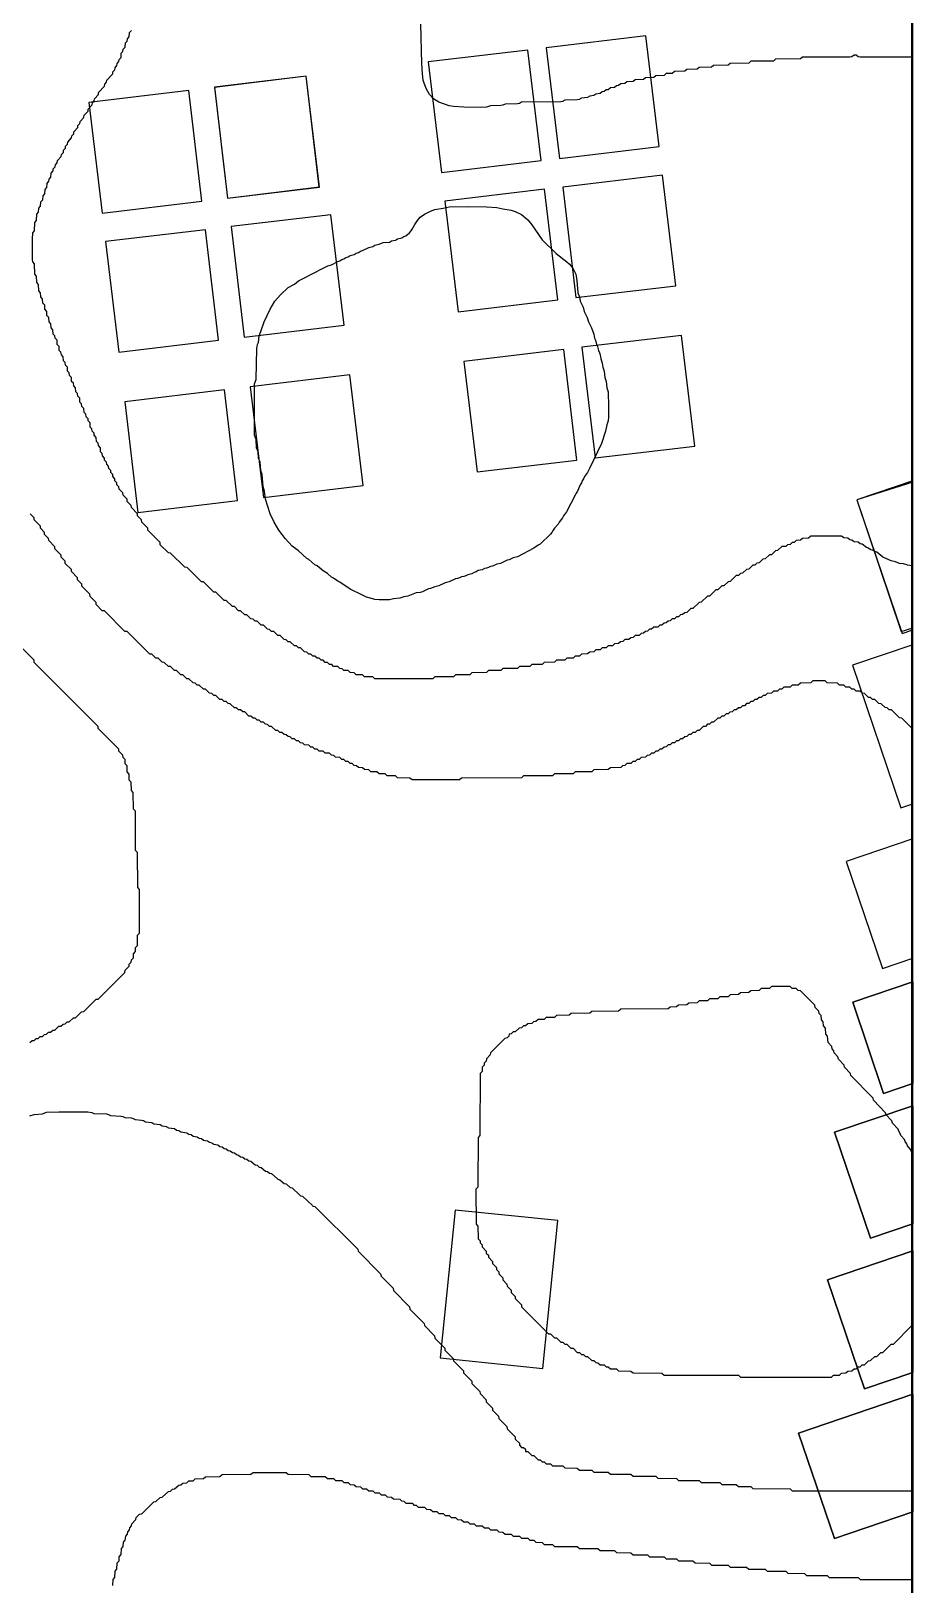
# Model space of a CAD drawing. Header units: millimetres. Extents: x 0 to 1200, y 0 to 1080.
# Drawn here: x 986.5 to 1200, y 311.4 to 687.6 of the extents above; entities that cross this region are included whole.
import ezdxf

# ---------------------------------------------------------------- set-up
doc = ezdxf.new("R2010")
doc.units = ezdxf.units.MM
for name, color, linetype in [('BLDG_BOX_CAMPUS', 5, 'Continuous'), ('BLDG_BOX_RASTER', 1, 'Continuous'), ('BLDG_FOOTPRINT_CAMPUS', 8, 'Continuous'), ('BLDG_FOOTPRINT_RASTER', 12, 'Continuous'), ('CONTOUR_44', 5, 'Continuous'), ('CONTOUR_45', 5, 'Continuous'), ('CONTOUR_46', 150, 'Continuous'), ('CONTOUR_47', 150, 'Continuous'), ('CONTOUR_48', 130, 'Continuous'), ('CONTOUR_49', 90, 'Continuous'), ('CONTOUR_50', 90, 'Continuous'), ('CONTOUR_51', 3, 'Continuous'), ('CONTOUR_52', 60, 'Continuous'), ('CONTOUR_53', 50, 'Continuous'), ('CONTOUR_54', 40, 'Continuous'), ('CONTOUR_55', 40, 'Continuous'), ('MODEL_BOUNDARY', 7, 'Continuous')]:
    doc.layers.add(name, color=color, linetype=linetype)

msp = doc.modelspace()

# ---------------------------------------------------------------- linework, layer by layer
at = {"layer": 'BLDG_BOX_CAMPUS'}
msp.add_polyline3d([(1089.2, 402.19, 109.62), (1085.56, 366.38, 107.9), (1110.43, 363.85, 109.25), (1114.07, 399.67, 110.1), (1089.2, 402.19, 109.62)], close=True, dxfattribs=at)
at = {"layer": 'BLDG_BOX_RASTER'}
for points in [[(1138.56, 659.66, 104.13), (1135.36, 686.43, 103.76), (1111.21, 683.55, 103.84), (1114.41, 656.77, 104.03), (1138.56, 659.66, 104.13)], [(1106.81, 683.03, 103.86), (1082.66, 680.15, 103.99), (1085.86, 653.37, 104.04), (1110.01, 656.25, 104.02), (1106.81, 683.03, 103.86)], [(1056.31, 649.84, 104.36), (1053.11, 676.67, 104.63), (1030.91, 674.02, 105.21), (1034.11, 647.19, 104.85), (1056.31, 649.84, 104.36)], [(1003.73, 643.57, 105.66), (1027.88, 646.45, 105.01), (1024.69, 673.23, 105.38), (1000.54, 670.35, 106.02), (1003.73, 643.57, 105.66)], [(1139.38, 652.74, 104.18), (1115.23, 649.86, 104.04), (1118.43, 623.08, 103.99), (1142.58, 625.96, 104.37), (1139.38, 652.74, 104.18)], [(1089.88, 619.67, 103.86), (1114.03, 622.55, 103.97), (1110.83, 649.33, 104.02), (1086.68, 646.45, 104), (1089.88, 619.67, 103.86)], [(1004.56, 636.65, 105.6), (1007.75, 609.87, 105.53), (1031.9, 612.76, 104.49), (1028.71, 639.53, 104.91), (1004.56, 636.65, 105.6)], [(1034.94, 640.28, 104.73), (1038.13, 613.5, 104.18), (1062.28, 616.38, 103.9), (1059.09, 643.16, 104.22), (1034.94, 640.28, 104.73)], [(1119.86, 611.05, 103.98), (1123.06, 584.28, 104), (1147.21, 587.16, 104.86), (1144.01, 613.94, 104.46), (1119.86, 611.05, 103.98)], [(1091.31, 607.65, 103.75), (1094.51, 580.87, 103.81), (1118.66, 583.75, 103.98), (1115.46, 610.53, 103.95), (1091.31, 607.65, 103.75)], [(1042.76, 574.7, 104), (1066.91, 577.58, 103.85), (1063.72, 604.36, 103.81), (1039.57, 601.48, 104.04), (1042.76, 574.7, 104)], [(1033.34, 600.73, 104.4), (1009.19, 597.85, 105.58), (1012.38, 571.07, 105.98), (1036.53, 573.95, 104.53), (1033.34, 600.73, 104.4)], [(1186.41, 574.1, 105.83), (1197.36, 541.77, 107), (1200, 542.67, 106.93), (1200, 578.71, 105.88), (1186.41, 574.1, 105.83)], [(1185.38, 534.07, 107.6), (1197.08, 499.54, 108.32), (1200, 500.53, 108.26), (1200, 539.02, 107.13), (1185.38, 534.07, 107.6)], [(1183.88, 486.57, 108.77), (1192.66, 460.65, 109.42), (1200, 463.13, 109.29), (1200, 492.03, 108.45), (1183.88, 486.57, 108.77)], [(1192.91, 430.4, 109.96), (1200, 432.8, 109.87), (1200, 457.45, 109.43), (1185.42, 452.51, 109.73), (1192.91, 430.4, 109.96)], [(1181.01, 421.02, 110.07), (1189.71, 395.35, 110.06), (1200, 398.84, 110.02), (1200, 427.45, 109.93), (1181.01, 421.02, 110.07)], [(1188.29, 358.91, 109.58), (1200, 362.88, 109.51), (1200, 392.28, 110.02), (1179.36, 385.29, 110.08), (1188.29, 358.91, 109.58)], [(1200, 357.57, 109.23), (1172.33, 348.2, 108.96), (1180.98, 322.66, 106.87), (1200, 329.1, 107.5), (1200, 357.57, 109.23)]]:
    msp.add_polyline3d(points, close=True, dxfattribs=at)
at = {"layer": 'BLDG_FOOTPRINT_CAMPUS'}
msp.add_polyline3d([(1089.2, 402.19, 109.62), (1085.56, 366.38, 107.9), (1110.43, 363.85, 109.25), (1114.07, 399.67, 110.1), (1089.2, 402.19, 109.62)], close=True, dxfattribs=at)
at = {"layer": 'BLDG_FOOTPRINT_RASTER'}
for points in [[(1111.21, 683.55, 103.84), (1114.41, 656.77, 104.03), (1138.56, 659.66, 104.13), (1135.36, 686.43, 103.76), (1111.21, 683.55, 103.84)], [(1082.66, 680.15, 103.99), (1085.86, 653.37, 104.04), (1110.01, 656.25, 104.02), (1106.81, 683.03, 103.86), (1082.66, 680.15, 103.99)], [(1030.92, 673.97, 105.21), (1034.11, 647.19, 104.85), (1056.3, 649.89, 104.36), (1053.11, 676.67, 104.63), (1030.92, 673.97, 105.21)], [(1000.54, 670.35, 106.02), (1003.73, 643.57, 105.66), (1027.88, 646.45, 105.01), (1024.69, 673.23, 105.38), (1000.54, 670.35, 106.02)], [(1115.23, 649.86, 104.04), (1118.43, 623.08, 103.99), (1142.58, 625.96, 104.37), (1139.38, 652.74, 104.18), (1115.23, 649.86, 104.04)], [(1086.68, 646.45, 104), (1089.88, 619.67, 103.86), (1114.03, 622.55, 103.97), (1110.83, 649.33, 104.02), (1086.68, 646.45, 104)], [(1004.56, 636.65, 105.6), (1007.75, 609.87, 105.53), (1031.9, 612.76, 104.49), (1028.71, 639.53, 104.91), (1004.56, 636.65, 105.6)], [(1034.94, 640.28, 104.73), (1038.13, 613.5, 104.18), (1062.28, 616.38, 103.9), (1059.09, 643.16, 104.22), (1034.94, 640.28, 104.73)], [(1119.86, 611.05, 103.98), (1123.06, 584.28, 104), (1147.21, 587.16, 104.86), (1144.01, 613.94, 104.46), (1119.86, 611.05, 103.98)], [(1091.31, 607.65, 103.75), (1094.51, 580.87, 103.81), (1118.66, 583.75, 103.98), (1115.46, 610.53, 103.95), (1091.31, 607.65, 103.75)], [(1039.57, 601.48, 104.04), (1042.76, 574.7, 104), (1066.91, 577.58, 103.85), (1063.72, 604.36, 103.81), (1039.57, 601.48, 104.04)], [(1009.19, 597.85, 105.58), (1012.38, 571.07, 105.98), (1036.53, 573.95, 104.53), (1033.34, 600.73, 104.4), (1009.19, 597.85, 105.58)], [(1200, 578.39, 105.88), (1186.41, 574.1, 105.83), (1197.19, 542.27, 106.97), (1200, 543.16, 106.9), (1200, 578.39, 105.88)], [(1200, 539.02, 107.13), (1185.38, 534.07, 107.6), (1197.08, 499.54, 108.32), (1200, 500.53, 108.26), (1200, 539.02, 107.13)], [(1200, 492.03, 108.45), (1183.88, 486.57, 108.77), (1192.66, 460.65, 109.42), (1200, 463.13, 109.29), (1200, 492.03, 108.45)], [(1185.42, 452.51, 109.73), (1200, 457.45, 109.43), (1200, 432.8, 109.87), (1192.91, 430.4, 109.96), (1185.42, 452.51, 109.73)], [(1181.01, 421.02, 110.07), (1200, 427.45, 109.93), (1200, 398.84, 110.02), (1189.71, 395.35, 110.06), (1181.01, 421.02, 110.07)], [(1179.36, 385.29, 110.08), (1200, 392.28, 110.02), (1200, 362.88, 109.51), (1188.29, 358.91, 109.58), (1179.36, 385.29, 110.08)], [(1172.33, 348.2, 108.96), (1200, 357.57, 109.23), (1200, 329.1, 107.5), (1180.98, 322.66, 106.87), (1172.33, 348.2, 108.96)]]:
    msp.add_polyline3d(points, close=True, dxfattribs=at)
at = {"layer": 'CONTOUR_44'}
msp.add_polyline3d([(0.25, 0.25, 88), (1199.75, 0.25, 88), (1199.75, 1079.75, 88), (0.25, 1079.75, 88), (0.25, 0.25, 88)], close=True, dxfattribs=at)
at = {"layer": 'CONTOUR_45'}
msp.add_polyline3d([(0.25, 0.25, 90), (1199.75, 0.25, 90), (1199.75, 1079.75, 90), (0.25, 1079.75, 90), (0.25, 0.25, 90)], close=True, dxfattribs=at)
at = {"layer": 'CONTOUR_46'}
msp.add_polyline3d([(0.25, 0.25, 92), (1199.75, 0.25, 92), (1199.75, 1079.75, 92), (0.25, 1079.75, 92)], dxfattribs=at)
at = {"layer": 'CONTOUR_47'}
msp.add_polyline3d([(0.25, 0.25, 94), (1199.75, 0.25, 94), (1199.75, 1079.75, 94), (0.25, 1079.75, 94)], dxfattribs=at)
at = {"layer": 'CONTOUR_48'}
msp.add_polyline3d([(0.25, 0.25, 96), (1199.75, 0.25, 96), (1199.75, 1079.75, 96), (0.25, 1079.75, 96)], dxfattribs=at)
at = {"layer": 'CONTOUR_49'}
msp.add_polyline3d([(0.25, 0.25, 98), (1199.75, 0.25, 98), (1199.75, 980.59, 98)], dxfattribs=at)
at = {"layer": 'CONTOUR_50'}
msp.add_polyline3d([(0.25, 0.25, 100), (1199.75, 0.25, 100), (1199.75, 800.82, 100)], dxfattribs=at)
at = {"layer": 'CONTOUR_51'}
msp.add_polyline3d([(1199.75, 271.19, 102), (1199.75, 737.39, 102)], dxfattribs=at)
at = {"layer": 'CONTOUR_52'}
msp.add_polyline3d([(1199.75, 293.23, 104), (1199.75, 681.31, 104), (1187.25, 681.33, 104), (1186.75, 681.36, 104), (1186.25, 681.8, 104), (1185.75, 681.8, 104), (1185.25, 681.36, 104), (1184.75, 681.33, 104), (1173.25, 681.3, 104), (1172.75, 680.86, 104), (1166.75, 680.8, 104), (1166.25, 680.36, 104), (1160.75, 680.3, 104), (1160.25, 679.87, 104), (1155.75, 679.8, 104), (1155.25, 679.37, 104), (1151.75, 679.31, 104), (1151.25, 678.87, 104), (1148.25, 678.81, 104), (1147.75, 678.38, 104), (1145.25, 678.31, 104), (1144.75, 677.88, 104), (1142.25, 677.81, 104), (1141.75, 677.38, 104), (1140.25, 677.32, 104), (1139.75, 676.89, 104), (1137.75, 676.82, 104), (1137.25, 676.4, 104), (1135.25, 676.32, 104), (1134.75, 675.9, 104), (1132.75, 675.82, 104), (1132.25, 675.4, 104), (1130.75, 675.33, 104), (1130.25, 674.91, 104), (1129.25, 674.84, 104), (1128.75, 674.41, 104), (1128.25, 674.35, 104), (1127.75, 673.94, 104), (1126.75, 673.85, 104), (1126.25, 673.43, 104), (1125.75, 673.37, 104), (1125.25, 672.96, 104), (1124.75, 672.88, 104), (1124.25, 672.49, 104), (1123.25, 672.38, 104), (1122.75, 671.99, 104), (1121.75, 671.88, 104), (1121.25, 671.52, 104), (1119.75, 671.39, 104), (1119.46, 671.25, 104), (1119.25, 671.04, 104), (1118.75, 670.96, 104), (1115.75, 670.89, 104), (1115.45, 670.75, 104), (1115.25, 670.55, 104), (1114.75, 670.47, 104), (1105.25, 670.41, 104), (1104.75, 670.11, 104), (1104.25, 670.02, 104), (1101.25, 669.95, 104), (1100.75, 669.69, 104), (1100.25, 669.58, 104), (1097.75, 669.5, 104), (1096.75, 669.17, 104), (1095.25, 669.13, 104), (1091.25, 669.22, 104), (1088.75, 669.39, 104), (1087.75, 669.55, 104), (1085.25, 670.43, 104), (1083.94, 671.25, 104), (1083.01, 672.25, 104), (1082.15, 673.75, 104), (1081.58, 675.25, 104), (1081.47, 675.75, 104), (1081.29, 677.25, 104), (1081.15, 679.75, 104), (1080.9, 689.25, 104)], dxfattribs=at)
msp.add_polyline3d([(1069.25, 550.13, 104), (1067.75, 550.6, 104), (1066.75, 551.03, 104), (1063.75, 552.52, 104), (1061.25, 554.19, 104), (1060.75, 554.44, 104), (1059.75, 555.18, 104), (1059.25, 555.44, 104), (1058.25, 556.29, 104), (1057.25, 556.91, 104), (1055.75, 558.15, 104), (1055.25, 558.41, 104), (1053.75, 559.66, 104), (1053.25, 559.93, 104), (1051.25, 561.78, 104), (1050.25, 562.47, 104), (1049.75, 562.92, 104), (1048, 564.75, 104), (1047.34, 565.75, 104), (1046.5, 566.75, 104), (1045.4, 568.75, 104), (1044.42, 570.75, 104), (1043.25, 574.25, 104), (1043.05, 576.25, 104), (1042.69, 577.25, 104), (1042.5, 580.25, 104), (1042.12, 581.25, 104), (1041.99, 583.25, 104), (1041.61, 584.25, 104), (1041.49, 585.75, 104), (1041.12, 586.75, 104), (1041, 588.75, 104), (1040.63, 589.75, 104), (1040.57, 590.75, 104), (1040.57, 601.25, 104), (1040.63, 602.25, 104), (1040.99, 603.25, 104), (1041.17, 610.75, 104), (1041.36, 611.75, 104), (1041.58, 612.25, 104), (1041.76, 613.75, 104), (1042.92, 617.25, 104), (1044.41, 620.25, 104), (1045.54, 622.25, 104), (1046.91, 623.75, 104), (1048.75, 625.5, 104), (1050.25, 626.36, 104), (1051.25, 627.11, 104), (1052.25, 627.67, 104), (1057.25, 630.24, 104), (1058.32, 630.75, 104), (1059.25, 630.99, 104), (1060.75, 631.79, 104), (1061.25, 631.97, 104), (1061.75, 632.29, 104), (1062.25, 632.46, 104), (1062.75, 632.78, 104), (1063.25, 632.96, 104), (1063.75, 633.25, 104), (1064.75, 633.5, 104), (1065.25, 633.82, 104), (1065.75, 633.98, 104), (1066.25, 634.3, 104), (1066.75, 634.47, 104), (1068.25, 635.24, 104), (1069.25, 635.48, 104), (1069.75, 635.75, 104), (1070.75, 635.99, 104), (1071.75, 636.4, 104), (1073.25, 636.53, 104), (1073.75, 636.82, 104), (1074.75, 637.02, 104), (1075.25, 637.32, 104), (1076.25, 637.53, 104), (1076.75, 637.87, 104), (1077.25, 638.02, 104), (1078.11, 638.75, 104), (1078.56, 639.25, 104), (1078.75, 639.68, 104), (1079.42, 640.75, 104), (1080.09, 641.75, 104), (1080.75, 642.56, 104), (1081.75, 643.26, 104), (1083.25, 644.01, 104), (1084.25, 644.4, 104), (1086.25, 644.71, 104), (1087.75, 645.04, 104), (1092.25, 645.15, 104), (1096.75, 645.09, 104), (1099.25, 644.93, 104), (1100.75, 644.6, 104), (1102.75, 644.27, 104), (1103.75, 643.97, 104), (1105.25, 643.22, 104), (1106.75, 641.95, 104), (1107.75, 640.72, 104), (1110.25, 637.11, 104), (1113.6, 633.75, 104), (1116.24, 631.75, 104), (1116.79, 631.25, 104), (1117.64, 630.25, 104), (1118.37, 628.75, 104), (1118.65, 627.25, 104), (1118.92, 624.25, 104), (1119.3, 623.25, 104), (1119.45, 622.25, 104), (1120.17, 620.75, 104), (1120.44, 619.75, 104), (1121.17, 618.25, 104), (1121.44, 617.25, 104), (1122.18, 615.75, 104), (1122.79, 614.25, 104), (1122.94, 613.25, 104), (1123.19, 612.75, 104), (1123.43, 611.75, 104), (1123.68, 611.25, 104), (1123.92, 610.25, 104), (1124.16, 609.75, 104), (1124.31, 609.25, 104), (1124.44, 608.25, 104), (1124.81, 607.25, 104), (1124.93, 606.25, 104), (1125.29, 605.25, 104), (1125.44, 603.75, 104), (1125.78, 602.75, 104), (1125.92, 601.25, 104), (1126.24, 600.25, 104), (1126.34, 596.75, 104), (1126.3, 594.25, 104), (1126.21, 593.25, 104), (1125.89, 592.25, 104), (1125.61, 590.75, 104), (1125.39, 590.25, 104), (1125.29, 589.75, 104), (1124.9, 588.75, 104), (1124.63, 587.75, 104), (1121.73, 581.75, 104), (1121.21, 580.75, 104), (1120.46, 579.75, 104), (1120.28, 579.25, 104), (1119.95, 578.75, 104), (1119.77, 578.25, 104), (1119.45, 577.75, 104), (1118.76, 576.25, 104), (1118.44, 575.75, 104), (1118.25, 575.25, 104), (1116.17, 571.25, 104), (1115.41, 570.25, 104), (1115.17, 569.75, 104), (1114.39, 568.75, 104), (1114.15, 568.25, 104), (1113.25, 567.23, 104), (1112.88, 566.75, 104), (1112.61, 566.25, 104), (1112.25, 565.84, 104), (1109.75, 563.41, 104), (1109.25, 563.15, 104), (1108.25, 562.39, 104), (1104.25, 560.32, 104), (1103.25, 560.05, 104), (1102.25, 559.6, 104), (1101.75, 559.52, 104), (1100.19, 558.75, 104), (1099.25, 558.52, 104), (1098.25, 558.08, 104), (1097.75, 558.01, 104), (1097.25, 557.73, 104), (1096.75, 557.57, 104), (1096.25, 557.5, 104), (1095.75, 557.22, 104), (1094.75, 556.99, 104), (1094.25, 556.69, 104), (1093.75, 556.53, 104), (1093.25, 556.25, 104), (1092.25, 556.01, 104), (1091.75, 555.73, 104), (1091.25, 555.57, 104), (1090.75, 555.5, 104), (1090.25, 555.23, 104), (1089.75, 555.07, 104), (1089.25, 555, 104), (1087.75, 554.27, 104), (1086.75, 554.02, 104), (1085.25, 553.3, 104), (1084.25, 553.05, 104), (1083.25, 552.64, 104), (1082.75, 552.55, 104), (1081.25, 551.87, 104), (1080.75, 551.72, 104), (1079.75, 551.58, 104), (1077.75, 550.79, 104), (1076.75, 550.65, 104), (1075.75, 550.33, 104), (1074.25, 550.18, 104), (1073.25, 549.92, 104), (1070.75, 549.89, 104), (1069.75, 550, 104), (1069.25, 550.13, 104)], close=True, dxfattribs=at)
at = {"layer": 'CONTOUR_53'}
msp.add_polyline3d([(1006.3, 311.25, 106), (1006.36, 312.75, 106), (1006.81, 313.25, 106), (1006.87, 314.75, 106), (1007.31, 315.25, 106), (1007.38, 316.75, 106), (1007.82, 317.25, 106), (1007.87, 318.25, 106), (1008.32, 318.75, 106), (1008.39, 320.25, 106), (1008.83, 320.75, 106), (1008.9, 321.75, 106), (1009.33, 322.25, 106), (1009.42, 323.25, 106), (1009.85, 323.75, 106), (1009.91, 324.25, 106), (1010.35, 324.75, 106), (1010.42, 325.25, 106), (1010.86, 325.75, 106), (1010.94, 326.25, 106), (1011.87, 327.25, 106), (1011.96, 327.75, 106), (1012.75, 328.54, 106), (1013.25, 328.64, 106), (1013.38, 328.75, 106), (1016.25, 331.57, 106), (1016.75, 331.65, 106), (1017.75, 332.59, 106), (1018.25, 332.66, 106), (1019.75, 334.08, 106), (1020.25, 334.15, 106), (1020.75, 334.6, 106), (1021.25, 334.66, 106), (1022.25, 335.57, 106), (1022.75, 335.64, 106), (1023.25, 336.07, 106), (1024.25, 336.16, 106), (1024.75, 336.59, 106), (1025.75, 336.66, 106), (1026.25, 337.09, 106), (1028.25, 337.18, 106), (1028.75, 337.6, 106), (1032.25, 337.69, 106), (1032.75, 338.12, 106), (1039.75, 338.2, 106), (1040.25, 338.64, 106), (1040.75, 338.67, 106), (1048.25, 338.66, 106), (1048.75, 338.21, 106), (1053.75, 338.16, 106), (1054.25, 337.71, 106), (1057.75, 337.67, 106), (1058.25, 337.21, 106), (1059.75, 337.17, 106), (1060.25, 336.71, 106), (1061.75, 336.68, 106), (1062.25, 336.21, 106), (1063.25, 336.18, 106), (1063.75, 335.72, 106), (1064.75, 335.69, 106), (1065.25, 335.22, 106), (1066.25, 335.19, 106), (1066.75, 334.72, 106), (1067.75, 334.69, 106), (1068.25, 334.22, 106), (1069.25, 334.2, 106), (1069.75, 333.72, 106), (1070.75, 333.7, 106), (1071.25, 333.22, 106), (1072.25, 333.2, 106), (1072.75, 332.72, 106), (1073.75, 332.7, 106), (1074.25, 332.23, 106), (1075.75, 332.2, 106), (1076.2, 331.75, 106), (1076.75, 331.71, 106), (1077.25, 331.23, 106), (1078.75, 331.2, 106), (1079.2, 330.75, 106), (1079.75, 330.71, 106), (1080.25, 330.23, 106), (1081.75, 330.21, 106), (1082.25, 329.73, 106), (1083.25, 329.71, 106), (1083.75, 329.23, 106), (1084.75, 329.21, 106), (1085.25, 328.73, 106), (1086.25, 328.71, 106), (1086.75, 328.23, 106), (1087.75, 328.21, 106), (1088.25, 327.73, 106), (1089.25, 327.72, 106), (1089.75, 327.23, 106), (1090.75, 327.22, 106), (1091.25, 326.73, 106), (1092.25, 326.72, 106), (1092.75, 326.23, 106), (1093.75, 326.22, 106), (1094.25, 325.73, 106), (1095.75, 325.72, 106), (1096.25, 325.23, 106), (1097.25, 325.22, 106), (1097.75, 324.74, 106), (1099.25, 324.72, 106), (1099.75, 324.24, 106), (1100.75, 324.22, 106), (1101.25, 323.74, 106), (1102.75, 323.72, 106), (1103.25, 323.24, 106), (1104.75, 323.22, 106), (1105.25, 322.74, 106), (1106.75, 322.72, 106), (1107.25, 322.24, 106), (1108.25, 322.23, 106), (1108.75, 321.74, 106), (1110.25, 321.73, 106), (1110.75, 321.24, 106), (1112.75, 321.23, 106), (1113.25, 320.74, 106), (1118.75, 320.72, 106), (1119.25, 320.24, 106), (1123.75, 320.22, 106), (1124.25, 319.74, 106), (1127.75, 319.72, 106), (1128.25, 319.24, 106), (1131.75, 319.22, 106), (1132.25, 318.74, 106), (1135.75, 318.72, 106), (1136.25, 318.24, 106), (1139.75, 318.22, 106), (1140.25, 317.74, 106), (1142.75, 317.72, 106), (1143.25, 317.24, 106), (1146.75, 317.22, 106), (1147.25, 316.74, 106), (1150.75, 316.72, 106), (1151.25, 316.24, 106), (1155.25, 316.22, 106), (1155.75, 315.74, 106), (1159.75, 315.72, 106), (1160.25, 315.24, 106), (1164.25, 315.22, 106), (1164.75, 314.74, 106), (1169.25, 314.72, 106), (1169.75, 314.24, 106), (1173.75, 314.22, 106), (1174.25, 313.74, 106), (1179.25, 313.72, 106), (1179.75, 313.24, 106), (1186.75, 313.22, 106), (1187.25, 312.73, 106), (1199.75, 312.73, 106), (1199.75, 558.18, 106), (1198.75, 558.28, 106), (1197.75, 558.6, 106), (1196.75, 558.73, 106), (1195.75, 559.09, 106), (1194.75, 559.34, 106), (1192.75, 560.27, 106), (1191.25, 561.46, 106), (1190.75, 561.58, 106), (1190.25, 561.95, 106), (1189.75, 562.06, 106), (1189.25, 562.44, 106), (1188.75, 562.55, 106), (1187.75, 563.39, 106), (1187.25, 563.46, 106), (1186.75, 563.86, 106), (1185.75, 563.96, 106), (1185.25, 564.36, 106), (1184.75, 564.42, 106), (1184.25, 564.84, 106), (1183.25, 564.9, 106), (1182.75, 565.32, 106), (1175.25, 565.3, 106), (1174.75, 564.85, 106), (1173.25, 564.8, 106), (1172.75, 564.34, 106), (1171.75, 564.3, 106), (1171.25, 563.83, 106), (1170.75, 563.8, 106), (1170.25, 563.34, 106), (1169.66, 563.25, 106), (1169.25, 562.84, 106), (1168.25, 562.79, 106), (1167.25, 561.83, 106), (1166.75, 561.8, 106), (1165.75, 560.84, 106), (1165.25, 560.8, 106), (1164.25, 559.84, 106), (1163.68, 559.75, 106), (1162.75, 558.84, 106), (1162.25, 558.8, 106), (1161.75, 558.33, 106), (1161.25, 558.3, 106), (1160.25, 557.33, 106), (1159.68, 557.25, 106), (1158.75, 556.34, 106), (1158.25, 556.3, 106), (1157.75, 555.83, 106), (1157.25, 555.79, 106), (1155.75, 554.33, 106), (1155.25, 554.3, 106), (1154.25, 553.33, 106), (1153.75, 553.3, 106), (1152.75, 552.33, 106), (1152.25, 552.3, 106), (1150.75, 550.83, 106), (1150.25, 550.8, 106), (1148.75, 549.33, 106), (1148.25, 549.3, 106), (1146.75, 547.84, 106), (1146.25, 547.8, 106), (1145.25, 546.84, 106), (1144.75, 546.8, 106), (1144.25, 546.33, 106), (1143.75, 546.3, 106), (1143.25, 545.83, 106), (1142.75, 545.8, 106), (1142.25, 545.32, 106), (1141.75, 545.3, 106), (1141.25, 544.82, 106), (1140.75, 544.79, 106), (1140.25, 544.32, 106), (1139.75, 544.29, 106), (1139.25, 543.82, 106), (1138.75, 543.79, 106), (1138.25, 543.33, 106), (1137.25, 543.29, 106), (1136.75, 542.81, 106), (1136.25, 542.79, 106), (1135.75, 542.32, 106), (1135.25, 542.29, 106), (1134.75, 541.82, 106), (1134.18, 541.75, 106), (1133.75, 541.32, 106), (1132.75, 541.29, 106), (1132.25, 540.81, 106), (1131.68, 540.75, 106), (1131.25, 540.32, 106), (1130.25, 540.28, 106), (1129.75, 539.81, 106), (1129.18, 539.75, 106), (1128.75, 539.32, 106), (1127.75, 539.28, 106), (1127.25, 538.81, 106), (1126.25, 538.78, 106), (1125.75, 538.31, 106), (1124.75, 538.28, 106), (1124.25, 537.81, 106), (1123.25, 537.78, 106), (1122.75, 537.31, 106), (1121.75, 537.28, 106), (1121.25, 536.81, 106), (1119.75, 536.78, 106), (1119.25, 536.31, 106), (1118.25, 536.28, 106), (1117.75, 535.81, 106), (1116.25, 535.78, 106), (1115.75, 535.31, 106), (1113.75, 535.28, 106), (1113.25, 534.8, 106), (1110.75, 534.77, 106), (1110.25, 534.3, 106), (1107.75, 534.27, 106), (1107.25, 533.8, 106), (1104.75, 533.77, 106), (1104.25, 533.3, 106), (1100.75, 533.27, 106), (1100.25, 532.79, 106), (1097.25, 532.77, 106), (1096.75, 532.29, 106), (1093.25, 532.27, 106), (1092.75, 531.79, 106), (1089.25, 531.77, 106), (1088.75, 531.29, 106), (1084.25, 531.27, 106), (1083.75, 530.79, 106), (1069.75, 530.79, 106), (1069.25, 531.27, 106), (1067.25, 531.29, 106), (1066.75, 531.77, 106), (1065.25, 531.79, 106), (1064.75, 532.27, 106), (1063.75, 532.29, 106), (1063.25, 532.77, 106), (1062.25, 532.79, 106), (1061.79, 533.25, 106), (1061.25, 533.28, 106), (1060.75, 533.77, 106), (1059.75, 533.79, 106), (1059.29, 534.25, 106), (1058.75, 534.29, 106), (1058.25, 534.77, 106), (1057.75, 534.78, 106), (1057.25, 535.27, 106), (1056.75, 535.28, 106), (1056.25, 535.77, 106), (1055.75, 535.78, 106), (1055.25, 536.27, 106), (1054.75, 536.28, 106), (1054.25, 536.77, 106), (1053.75, 536.78, 106), (1053.25, 537.27, 106), (1052.75, 537.29, 106), (1051.75, 538.27, 106), (1051.25, 538.28, 106), (1050.75, 538.77, 106), (1050.25, 538.78, 106), (1049.25, 539.77, 106), (1048.75, 539.78, 106), (1048.25, 540.27, 106), (1047.75, 540.29, 106), (1046.78, 541.25, 106), (1046.25, 541.28, 106), (1045.25, 542.27, 106), (1044.75, 542.28, 106), (1044.25, 542.77, 106), (1043.75, 542.79, 106), (1042.78, 543.75, 106), (1042.25, 543.78, 106), (1041.25, 544.77, 106), (1040.75, 544.78, 106), (1040.25, 545.27, 106), (1039.75, 545.29, 106), (1038.75, 546.27, 106), (1038.25, 546.29, 106), (1037.25, 547.27, 106), (1036.75, 547.29, 106), (1035.75, 548.27, 106), (1035.25, 548.29, 106), (1033.75, 549.77, 106), (1033.25, 549.79, 106), (1031.28, 551.75, 106), (1030.75, 551.79, 106), (1028.28, 554.25, 106), (1027.75, 554.3, 106), (1024.29, 557.75, 106), (1023.75, 557.8, 106), (1020.29, 561.25, 106), (1019.75, 561.31, 106), (1017.81, 563.25, 106), (1017.75, 563.79, 106), (1014.82, 566.75, 106), (1014.79, 567.25, 106), (1013.32, 568.75, 106), (1013.29, 569.25, 106), (1012.31, 570.25, 106), (1012.29, 570.75, 106), (1010.82, 572.25, 106), (1010.79, 572.75, 106), (1009.82, 573.75, 106), (1009.79, 574.25, 106), (1008.82, 575.25, 106), (1008.75, 575.81, 106), (1007.83, 576.75, 106), (1007.8, 577.25, 106), (1007.32, 577.75, 106), (1007.29, 578.25, 106), (1006.82, 578.75, 106), (1006.79, 579.25, 106), (1006.32, 579.75, 106), (1006.29, 580.25, 106), (1005.82, 580.75, 106), (1005.79, 581.25, 106), (1005.32, 581.75, 106), (1005.29, 582.25, 106), (1004.82, 582.75, 106), (1004.79, 583.25, 106), (1004.32, 583.75, 106), (1004.3, 584.25, 106), (1003.82, 584.75, 106), (1003.75, 585.33, 106), (1003.33, 585.75, 106), (1003.29, 586.75, 106), (1002.82, 587.25, 106), (1002.75, 587.83, 106), (1002.33, 588.25, 106), (1002.29, 589.25, 106), (1001.82, 589.75, 106), (1001.79, 590.25, 106), (1001.33, 590.75, 106), (1001.25, 591.33, 106), (1000.83, 591.75, 106), (1000.79, 592.75, 106), (1000.32, 593.25, 106), (1000.3, 593.75, 106), (999.83, 594.25, 106), (999.75, 594.84, 106), (999.34, 595.25, 106), (999.29, 596.25, 106), (998.83, 596.75, 106), (998.75, 597.34, 106), (998.34, 597.75, 106), (998.3, 598.75, 106), (997.83, 599.25, 106), (997.75, 599.84, 106), (997.34, 600.25, 106), (997.3, 601.25, 106), (996.83, 601.75, 106), (996.75, 602.34, 106), (996.34, 602.75, 106), (996.3, 603.75, 106), (995.84, 604.25, 106), (995.75, 604.85, 106), (995.35, 605.25, 106), (995.3, 606.25, 106), (994.84, 606.75, 106), (994.75, 607.35, 106), (994.35, 607.75, 106), (994.3, 608.75, 106), (993.85, 609.25, 106), (993.75, 609.86, 106), (993.36, 610.25, 106), (993.31, 611.25, 106), (992.86, 611.75, 106), (992.81, 612.75, 106), (992.35, 613.25, 106), (992.25, 613.87, 106), (991.87, 614.25, 106), (991.81, 615.25, 106), (991.37, 615.75, 106), (991.31, 616.75, 106), (990.87, 617.25, 106), (990.82, 618.25, 106), (990.37, 618.75, 106), (990.32, 619.75, 106), (989.88, 620.25, 106), (989.82, 621.25, 106), (989.38, 621.75, 106), (989.32, 622.75, 106), (988.89, 623.25, 106), (988.83, 624.25, 106), (988.4, 624.75, 106), (988.33, 626.25, 106), (987.91, 626.75, 106), (987.83, 628.25, 106), (987.42, 628.75, 106), (987.33, 631.25, 106), (986.93, 631.75, 106), (986.88, 632.25, 106), (986.87, 637.25, 106), (986.94, 638.75, 106), (987.34, 639.25, 106), (987.44, 641.25, 106), (987.84, 641.75, 106), (987.93, 643.25, 106), (988.34, 643.75, 106), (988.42, 644.75, 106), (988.84, 645.25, 106), (988.91, 646.25, 106), (989.34, 646.75, 106), (989.41, 647.75, 106), (989.83, 648.25, 106), (989.91, 649.25, 106), (990.34, 649.75, 106), (990.42, 650.75, 106), (990.84, 651.25, 106), (990.9, 651.75, 106), (991.33, 652.25, 106), (991.42, 653.25, 106), (991.85, 653.75, 106), (991.9, 654.25, 106), (992.34, 654.75, 106), (992.4, 655.25, 106), (992.84, 655.75, 106), (992.91, 656.25, 106), (993.83, 657.25, 106), (993.88, 657.75, 106), (994.33, 658.25, 106), (994.38, 658.75, 106), (994.83, 659.25, 106), (994.89, 659.75, 106), (995.34, 660.25, 106), (995.39, 660.75, 106), (996.33, 661.75, 106), (996.38, 662.25, 106), (996.83, 662.75, 106), (996.89, 663.25, 106), (997.82, 664.25, 106), (997.87, 664.75, 106), (998.33, 665.25, 106), (998.38, 665.75, 106), (999.25, 666.65, 106), (999.32, 666.75, 106), (999.37, 667.25, 106), (1000.32, 668.25, 106), (1000.37, 668.75, 106), (1001.32, 669.75, 106), (1001.36, 670.25, 106), (1001.82, 670.75, 106), (1001.87, 671.25, 106), (1002.82, 672.25, 106), (1002.87, 672.75, 106), (1004.31, 674.25, 106), (1004.35, 674.75, 106), (1004.81, 675.25, 106), (1004.86, 675.75, 106), (1006.3, 677.25, 106), (1006.34, 677.75, 106), (1006.8, 678.25, 106), (1006.84, 678.75, 106), (1007.3, 679.25, 106), (1007.34, 679.75, 106), (1007.8, 680.25, 106), (1007.83, 680.75, 106), (1008.3, 681.25, 106), (1008.34, 682.25, 106), (1008.75, 682.66, 106), (1008.83, 683.25, 106), (1009.3, 683.75, 106), (1009.34, 684.75, 106), (1009.75, 685.16, 106), (1009.83, 685.75, 106), (1010.3, 686.25, 106), (1010.34, 687.25, 106), (1010.8, 687.75, 106)], dxfattribs=at)
at = {"layer": 'CONTOUR_54'}
msp.add_polyline3d([(986.25, 424.96, 108), (987.25, 425.33, 108), (989.25, 425.48, 108), (990.25, 425.84, 108), (993.25, 425.95, 108), (1000.25, 425.94, 108), (1001.25, 425.79, 108), (1001.75, 425.54, 108), (1004.75, 425.44, 108), (1005.25, 425.32, 108), (1005.75, 425.05, 108), (1008.25, 424.95, 108), (1008.75, 424.84, 108), (1009.25, 424.56, 108), (1010.75, 424.47, 108), (1011.25, 424.36, 108), (1011.75, 424.07, 108), (1013.25, 423.98, 108), (1013.75, 423.87, 108), (1014.25, 423.57, 108), (1015.75, 423.39, 108), (1016.25, 423.07, 108), (1017.75, 422.89, 108), (1018.25, 422.57, 108), (1019.25, 422.42, 108), (1019.75, 422.08, 108), (1021.25, 421.89, 108), (1021.75, 421.56, 108), (1022.25, 421.45, 108), (1022.75, 421.09, 108), (1024.25, 420.91, 108), (1024.75, 420.56, 108), (1025.25, 420.46, 108), (1025.75, 420.09, 108), (1026.75, 419.94, 108), (1027.25, 419.57, 108), (1027.75, 419.48, 108), (1028.25, 419.1, 108), (1029.25, 418.95, 108), (1029.75, 418.58, 108), (1030.25, 418.48, 108), (1030.75, 418.1, 108), (1031.75, 417.95, 108), (1032.25, 417.58, 108), (1032.75, 417.48, 108), (1033.25, 417.09, 108), (1033.75, 416.99, 108), (1034.25, 416.59, 108), (1034.75, 416.49, 108), (1035.25, 416.09, 108), (1035.75, 416, 108), (1036.25, 415.6, 108), (1036.75, 415.5, 108), (1037.25, 415.1, 108), (1037.75, 415, 108), (1038.25, 414.6, 108), (1038.75, 414.5, 108), (1039.25, 414.09, 108), (1039.75, 413.99, 108), (1040.75, 413.11, 108), (1041.25, 413.02, 108), (1041.75, 412.6, 108), (1042.25, 412.5, 108), (1043.25, 411.62, 108), (1043.75, 411.53, 108), (1044.25, 411.1, 108), (1044.75, 411, 108), (1046.25, 409.62, 108), (1046.75, 409.53, 108), (1047.75, 408.62, 108), (1048.25, 408.53, 108), (1049.25, 407.62, 108), (1049.75, 407.53, 108), (1051.59, 405.75, 108), (1051.75, 405.63, 108), (1052.25, 405.54, 108), (1054.61, 403.25, 108), (1054.75, 403.14, 108), (1055.25, 403.06, 108), (1065.61, 392.75, 108), (1065.67, 392.25, 108), (1065.75, 392.15, 108), (1071.13, 386.75, 108), (1071.25, 386.16, 108), (1074.14, 383.25, 108), (1074.25, 382.67, 108), (1078.15, 378.75, 108), (1078.25, 378.18, 108), (1081.66, 374.75, 108), (1081.75, 374.19, 108), (1084.17, 371.75, 108), (1084.25, 371.19, 108), (1086.67, 368.75, 108), (1086.71, 368.25, 108), (1088.68, 366.25, 108), (1088.75, 365.7, 108), (1091.18, 363.25, 108), (1091.21, 362.75, 108), (1093.19, 360.75, 108), (1093.25, 360.2, 108), (1095.19, 358.25, 108), (1095.22, 357.75, 108), (1096.69, 356.25, 108), (1096.72, 355.75, 108), (1098.2, 354.25, 108), (1098.22, 353.75, 108), (1099.7, 352.25, 108), (1099.72, 351.75, 108), (1101.71, 349.75, 108), (1101.75, 349.22, 108), (1103.71, 347.25, 108), (1103.73, 346.75, 108), (1104.72, 345.75, 108), (1104.75, 345.23, 108), (1105.25, 344.73, 108), (1105.75, 344.71, 108), (1106.21, 344.25, 108), (1106.25, 343.73, 108), (1106.75, 343.72, 108), (1107.73, 342.75, 108), (1108.25, 342.72, 108), (1109.25, 341.74, 108), (1109.75, 341.73, 108), (1110.23, 341.25, 108), (1110.75, 341.23, 108), (1111.25, 340.74, 108), (1112.25, 340.73, 108), (1112.75, 340.24, 108), (1115.25, 340.22, 108), (1115.75, 339.74, 108), (1118.75, 339.72, 108), (1119.25, 339.24, 108), (1122.25, 339.22, 108), (1122.75, 338.74, 108), (1126.25, 338.72, 108), (1126.75, 338.24, 108), (1131.75, 338.22, 108), (1132.25, 337.73, 108), (1137.75, 337.72, 108), (1138.25, 337.23, 108), (1142.75, 337.22, 108), (1143.25, 336.73, 108), (1148.25, 336.72, 108), (1148.75, 336.23, 108), (1153.25, 336.21, 108), (1153.75, 335.73, 108), (1157.25, 335.72, 108), (1157.75, 335.23, 108), (1160.75, 335.22, 108), (1161.25, 334.73, 108), (1170.25, 334.72, 108), (1170.75, 334.23, 108), (1199.75, 334.23, 108), (1199.75, 518.83, 108), (1197.31, 521.25, 108), (1196.75, 521.33, 108), (1194.8, 523.25, 108), (1194.25, 523.31, 108), (1193.75, 523.79, 108), (1193.25, 523.82, 108), (1192.3, 524.75, 108), (1191.75, 524.81, 108), (1190.75, 525.78, 108), (1190.25, 525.8, 108), (1189.75, 526.28, 108), (1189.25, 526.3, 108), (1188.29, 527.25, 108), (1187.75, 527.29, 108), (1187.25, 527.77, 108), (1186.25, 527.8, 108), (1185.8, 528.25, 108), (1185.25, 528.29, 108), (1184.75, 528.77, 108), (1183.75, 528.79, 108), (1183.25, 529.27, 108), (1182.25, 529.29, 108), (1181.75, 529.77, 108), (1179.25, 529.79, 108), (1178.75, 530.27, 108), (1175.75, 530.27, 108), (1175.25, 529.79, 108), (1172.75, 529.77, 108), (1172.25, 529.29, 108), (1170.75, 529.27, 108), (1170.25, 528.79, 108), (1168.75, 528.77, 108), (1168.25, 528.29, 108), (1167.71, 528.25, 108), (1167.25, 527.79, 108), (1166.25, 527.77, 108), (1165.75, 527.29, 108), (1164.75, 527.27, 108), (1164.25, 526.79, 108), (1163.75, 526.77, 108), (1163.25, 526.29, 108), (1162.75, 526.27, 108), (1162.25, 525.79, 108), (1161.75, 525.77, 108), (1161.25, 525.29, 108), (1160.75, 525.28, 108), (1160.25, 524.79, 108), (1159.75, 524.78, 108), (1159.25, 524.29, 108), (1158.75, 524.28, 108), (1158.25, 523.79, 108), (1157.75, 523.78, 108), (1157.25, 523.29, 108), (1156.75, 523.28, 108), (1156.25, 522.79, 108), (1155.71, 522.75, 108), (1155.25, 522.29, 108), (1154.75, 522.28, 108), (1154.25, 521.79, 108), (1153.75, 521.78, 108), (1153.25, 521.29, 108), (1152.75, 521.27, 108), (1151.75, 520.3, 108), (1151.25, 520.28, 108), (1150.75, 519.79, 108), (1150.25, 519.78, 108), (1149.75, 519.29, 108), (1149.25, 519.28, 108), (1148.25, 518.3, 108), (1147.75, 518.28, 108), (1147.25, 517.8, 108), (1146.75, 517.78, 108), (1146.25, 517.3, 108), (1145.75, 517.28, 108), (1145.25, 516.8, 108), (1144.75, 516.78, 108), (1144.25, 516.3, 108), (1143.75, 516.28, 108), (1143.25, 515.8, 108), (1142.75, 515.78, 108), (1142.25, 515.3, 108), (1141.75, 515.28, 108), (1141.25, 514.8, 108), (1140.75, 514.78, 108), (1140.25, 514.3, 108), (1139.75, 514.28, 108), (1139.25, 513.8, 108), (1138.75, 513.78, 108), (1138.25, 513.3, 108), (1137.75, 513.28, 108), (1137.25, 512.8, 108), (1136.75, 512.78, 108), (1136.25, 512.3, 108), (1135.69, 512.25, 108), (1135.25, 511.81, 108), (1134.25, 511.78, 108), (1133.75, 511.3, 108), (1133.25, 511.28, 108), (1132.75, 510.8, 108), (1132.19, 510.75, 108), (1131.75, 510.31, 108), (1130.75, 510.28, 108), (1130.25, 509.81, 108), (1129.68, 509.75, 108), (1129.25, 509.32, 108), (1126.75, 509.28, 108), (1126.25, 508.81, 108), (1122.75, 508.78, 108), (1122.25, 508.31, 108), (1118.25, 508.27, 108), (1117.75, 507.8, 108), (1113.25, 507.77, 108), (1112.75, 507.3, 108), (1105.75, 507.27, 108), (1105.25, 506.8, 108), (1090.75, 506.77, 108), (1090.25, 506.3, 108), (1078.75, 506.3, 108), (1078.25, 506.77, 108), (1075.25, 506.8, 108), (1074.75, 507.27, 108), (1072.75, 507.3, 108), (1072.25, 507.77, 108), (1070.75, 507.8, 108), (1070.25, 508.27, 108), (1068.75, 508.3, 108), (1068.25, 508.77, 108), (1067.25, 508.8, 108), (1066.75, 509.27, 108), (1065.75, 509.3, 108), (1065.3, 509.75, 108), (1064.75, 509.79, 108), (1064.25, 510.27, 108), (1063.75, 510.29, 108), (1063.25, 510.77, 108), (1062.75, 510.79, 108), (1062.25, 511.27, 108), (1061.75, 511.29, 108), (1061.25, 511.77, 108), (1060.25, 511.79, 108), (1059.79, 512.25, 108), (1059.25, 512.28, 108), (1058.75, 512.77, 108), (1057.75, 512.79, 108), (1057.25, 513.27, 108), (1056.25, 513.29, 108), (1055.79, 513.75, 108), (1055.25, 513.79, 108), (1054.75, 514.27, 108), (1054.25, 514.28, 108), (1053.75, 514.77, 108), (1052.75, 514.79, 108), (1052.29, 515.25, 108), (1051.75, 515.29, 108), (1051.25, 515.77, 108), (1050.75, 515.79, 108), (1050.25, 516.27, 108), (1049.75, 516.29, 108), (1049.25, 516.77, 108), (1048.75, 516.79, 108), (1048.25, 517.27, 108), (1047.75, 517.29, 108), (1047.25, 517.77, 108), (1046.75, 517.79, 108), (1046.25, 518.27, 108), (1045.75, 518.29, 108), (1044.75, 519.27, 108), (1044.25, 519.28, 108), (1043.75, 519.77, 108), (1043.25, 519.78, 108), (1042.75, 520.27, 108), (1042.25, 520.28, 108), (1041.75, 520.77, 108), (1041.25, 520.78, 108), (1040.75, 521.27, 108), (1040.25, 521.28, 108), (1039.75, 521.77, 108), (1039.25, 521.79, 108), (1038.25, 522.77, 108), (1037.75, 522.78, 108), (1037.25, 523.27, 108), (1036.75, 523.28, 108), (1036.25, 523.77, 108), (1035.75, 523.79, 108), (1034.75, 524.77, 108), (1034.25, 524.78, 108), (1033.75, 525.27, 108), (1033.25, 525.28, 108), (1032.75, 525.77, 108), (1032.25, 525.79, 108), (1031.25, 526.77, 108), (1030.75, 526.78, 108), (1030.25, 527.27, 108), (1029.75, 527.29, 108), (1028.78, 528.25, 108), (1028.25, 528.29, 108), (1027.25, 529.27, 108), (1026.75, 529.28, 108), (1026.25, 529.77, 108), (1025.75, 529.79, 108), (1024.75, 530.77, 108), (1024.25, 530.79, 108), (1023.25, 531.77, 108), (1022.75, 531.79, 108), (1021.75, 532.77, 108), (1021.25, 532.79, 108), (1020.25, 533.77, 108), (1019.75, 533.79, 108), (1018.75, 534.77, 108), (1018.25, 534.79, 108), (1017.25, 535.77, 108), (1016.75, 535.79, 108), (1015.75, 536.77, 108), (1015.25, 536.79, 108), (1009.78, 542.25, 108), (1009.25, 542.29, 108), (1004.28, 547.25, 108), (1003.75, 547.29, 108), (1002.3, 548.75, 108), (1002.28, 549.25, 108), (1000.79, 550.75, 108), (1000.75, 551.28, 108), (998.79, 553.25, 108), (998.77, 553.75, 108), (997.79, 554.75, 108), (997.77, 555.25, 108), (996.29, 556.75, 108), (996.27, 557.25, 108), (994.79, 558.75, 108), (994.77, 559.25, 108), (993.79, 560.25, 108), (993.77, 560.75, 108), (992.29, 562.25, 108), (992.25, 562.78, 108), (990.79, 564.25, 108), (990.77, 564.75, 108), (989.79, 565.75, 108), (989.77, 566.25, 108), (988.79, 567.25, 108), (988.77, 567.75, 108), (987.29, 569.25, 108), (987.27, 569.75, 108), (986.29, 570.75, 108)], dxfattribs=at)
at = {"layer": 'CONTOUR_55'}
msp.add_polyline3d([(986.25, 442.73, 110), (986.75, 443.22, 110), (987.25, 443.23, 110), (987.75, 443.72, 110), (988.25, 443.73, 110), (988.75, 444.22, 110), (989.25, 444.23, 110), (989.75, 444.72, 110), (990.25, 444.73, 110), (990.75, 445.22, 110), (991.25, 445.23, 110), (991.75, 445.72, 110), (992.25, 445.73, 110), (993.25, 446.71, 110), (993.75, 446.73, 110), (994.25, 447.22, 110), (994.75, 447.23, 110), (995.25, 447.72, 110), (995.75, 447.73, 110), (996.75, 448.71, 110), (997.28, 448.75, 110), (998.75, 450.21, 110), (999.28, 450.25, 110), (1002.25, 453.2, 110), (1002.79, 453.25, 110), (1009.25, 459.71, 110), (1009.3, 460.25, 110), (1010.28, 461.25, 110), (1010.3, 461.75, 110), (1010.75, 462.2, 110), (1010.8, 462.75, 110), (1011.28, 463.25, 110), (1011.31, 464.25, 110), (1011.78, 464.75, 110), (1011.81, 465.75, 110), (1012.28, 466.25, 110), (1012.32, 468.75, 110), (1012.78, 469.25, 110), (1012.79, 479.75, 110), (1012.34, 480.25, 110), (1012.29, 488.75, 110), (1011.83, 489.25, 110), (1011.78, 498.75, 110), (1011.31, 499.25, 110), (1011.27, 503.25, 110), (1010.8, 503.75, 110), (1010.77, 505.75, 110), (1010.3, 506.25, 110), (1010.27, 507.75, 110), (1009.79, 508.25, 110), (1009.77, 509.75, 110), (1009.29, 510.25, 110), (1009.27, 511.25, 110), (1008.78, 511.75, 110), (1008.75, 512.28, 110), (1007.78, 513.25, 110), (1007.75, 513.78, 110), (1002.79, 518.75, 110), (1002.75, 519.28, 110), (987.29, 534.75, 110), (987.25, 535.28, 110), (976.79, 545.75, 110)], dxfattribs=at)
msp.add_polyline3d([(1158.25, 361.73, 110), (1180.25, 361.73, 110), (1180.75, 362.21, 110), (1182.25, 362.23, 110), (1182.75, 362.71, 110), (1183.75, 362.73, 110), (1184.25, 363.21, 110), (1185.25, 363.23, 110), (1185.75, 363.71, 110), (1186.25, 363.73, 110), (1186.75, 364.21, 110), (1187.25, 364.23, 110), (1187.75, 364.71, 110), (1188.25, 364.73, 110), (1189.25, 365.7, 110), (1189.75, 365.72, 110), (1190.75, 366.7, 110), (1191.25, 366.72, 110), (1192.25, 367.7, 110), (1192.75, 367.72, 110), (1194.75, 369.69, 110), (1195.29, 369.75, 110), (1199.75, 374.19, 110), (1199.75, 416.15, 110), (1199.65, 416.25, 110), (1199.49, 416.75, 110), (1198.66, 417.75, 110), (1198.49, 418.25, 110), (1198.1, 418.75, 110), (1197.96, 419.25, 110), (1197.1, 420.25, 110), (1196.95, 420.75, 110), (1196.55, 421.25, 110), (1196.42, 421.75, 110), (1195.05, 423.25, 110), (1194.92, 423.75, 110), (1194.75, 423.96, 110), (1193.52, 425.25, 110), (1193.4, 425.75, 110), (1190.49, 428.75, 110), (1190.38, 429.25, 110), (1190.25, 429.42, 110), (1184.97, 434.75, 110), (1184.87, 435.25, 110), (1183.45, 436.75, 110), (1183.36, 437.25, 110), (1181.95, 438.75, 110), (1181.86, 439.25, 110), (1180.94, 440.25, 110), (1180.86, 440.75, 110), (1180.42, 441.25, 110), (1180.35, 441.75, 110), (1179.46, 442.75, 110), (1179.33, 444.25, 110), (1178.9, 444.75, 110), (1178.81, 446.25, 110), (1178.37, 446.75, 110), (1178.31, 447.75, 110), (1177.85, 448.25, 110), (1177.8, 449.25, 110), (1177.33, 449.75, 110), (1177.25, 450.32, 110), (1176.33, 451.25, 110), (1176.29, 451.75, 110), (1172.79, 455.25, 110), (1172.25, 455.3, 110), (1171.75, 455.78, 110), (1170.75, 455.81, 110), (1170.25, 456.28, 110), (1165.75, 456.28, 110), (1165.25, 455.82, 110), (1163.25, 455.79, 110), (1162.75, 455.33, 110), (1160.75, 455.29, 110), (1160.25, 454.84, 110), (1158.25, 454.79, 110), (1157.75, 454.34, 110), (1155.75, 454.29, 110), (1155.25, 453.84, 110), (1153.25, 453.8, 110), (1152.75, 453.35, 110), (1150.75, 453.3, 110), (1150.25, 452.85, 110), (1148.25, 452.8, 110), (1147.75, 452.35, 110), (1145.75, 452.3, 110), (1145.25, 451.85, 110), (1143.25, 451.8, 110), (1142.75, 451.36, 110), (1141.25, 451.31, 110), (1140.75, 450.87, 110), (1129.25, 450.79, 110), (1128.75, 450.35, 110), (1122.25, 450.29, 110), (1121.75, 449.84, 110), (1117.25, 449.79, 110), (1116.75, 449.34, 110), (1113.75, 449.29, 110), (1113.25, 448.83, 110), (1111.25, 448.79, 110), (1110.75, 448.32, 110), (1109.25, 448.29, 110), (1108.75, 447.81, 110), (1108.18, 447.75, 110), (1107.75, 447.32, 110), (1106.75, 447.29, 110), (1106.25, 446.81, 110), (1105.75, 446.79, 110), (1105.25, 446.31, 110), (1104.69, 446.25, 110), (1103.75, 445.32, 110), (1103.25, 445.29, 110), (1102.75, 444.81, 110), (1102.25, 444.79, 110), (1102.16, 444.25, 110), (1101.75, 443.84, 110), (1101.2, 443.75, 110), (1097.71, 440.25, 110), (1097.69, 439.75, 110), (1096.75, 438.8, 110), (1096.69, 438.25, 110), (1096.21, 437.75, 110), (1096.19, 437.25, 110), (1095.72, 436.75, 110), (1095.69, 435.75, 110), (1095.22, 435.25, 110), (1095.19, 420.75, 110), (1095.17, 420.25, 110), (1094.72, 419.75, 110), (1094.71, 408.25, 110), (1094.69, 407.75, 110), (1094.22, 407.25, 110), (1094.23, 398.75, 110), (1094.71, 398.25, 110), (1094.73, 395.25, 110), (1095.22, 394.75, 110), (1095.25, 394.22, 110), (1095.72, 393.75, 110), (1095.73, 393.25, 110), (1096.72, 392.25, 110), (1096.73, 391.75, 110), (1097.22, 391.25, 110), (1097.23, 390.75, 110), (1098.22, 389.75, 110), (1098.25, 389.22, 110), (1099.21, 388.25, 110), (1099.23, 387.75, 110), (1099.72, 387.25, 110), (1099.73, 386.75, 110), (1100.72, 385.75, 110), (1100.73, 385.25, 110), (1101.72, 384.25, 110), (1101.75, 383.72, 110), (1102.72, 382.75, 110), (1102.73, 382.25, 110), (1103.72, 381.25, 110), (1103.73, 380.75, 110), (1105.22, 379.25, 110), (1105.25, 378.73, 110), (1111.75, 372.23, 110), (1112.25, 372.22, 110), (1113.22, 371.25, 110), (1113.75, 371.22, 110), (1114.75, 370.23, 110), (1115.25, 370.22, 110), (1115.75, 369.73, 110), (1116.25, 369.71, 110), (1117.22, 368.75, 110), (1117.75, 368.71, 110), (1118.75, 367.73, 110), (1119.25, 367.72, 110), (1119.75, 367.23, 110), (1120.25, 367.22, 110), (1120.75, 366.73, 110), (1121.25, 366.71, 110), (1122.25, 365.73, 110), (1122.75, 365.72, 110), (1123.22, 365.25, 110), (1123.75, 365.22, 110), (1124.25, 364.73, 110), (1125.25, 364.72, 110), (1125.72, 364.25, 110), (1126.25, 364.22, 110), (1126.75, 363.73, 110), (1128.25, 363.72, 110), (1128.75, 363.23, 110), (1131.75, 363.21, 110), (1132.25, 362.73, 110), (1139.25, 362.71, 110), (1139.75, 362.23, 110), (1157.75, 362.2, 110), (1158.25, 361.73, 110)], close=True, dxfattribs=at)
at = {"layer": 'MODEL_BOUNDARY'}
msp.add_polyline3d([(0, 0, 86), (1200, 0, 86), (1200, 1080, 86), (0, 1080, 86)], close=True, dxfattribs=at)

doc.saveas('drawing.dxf')
